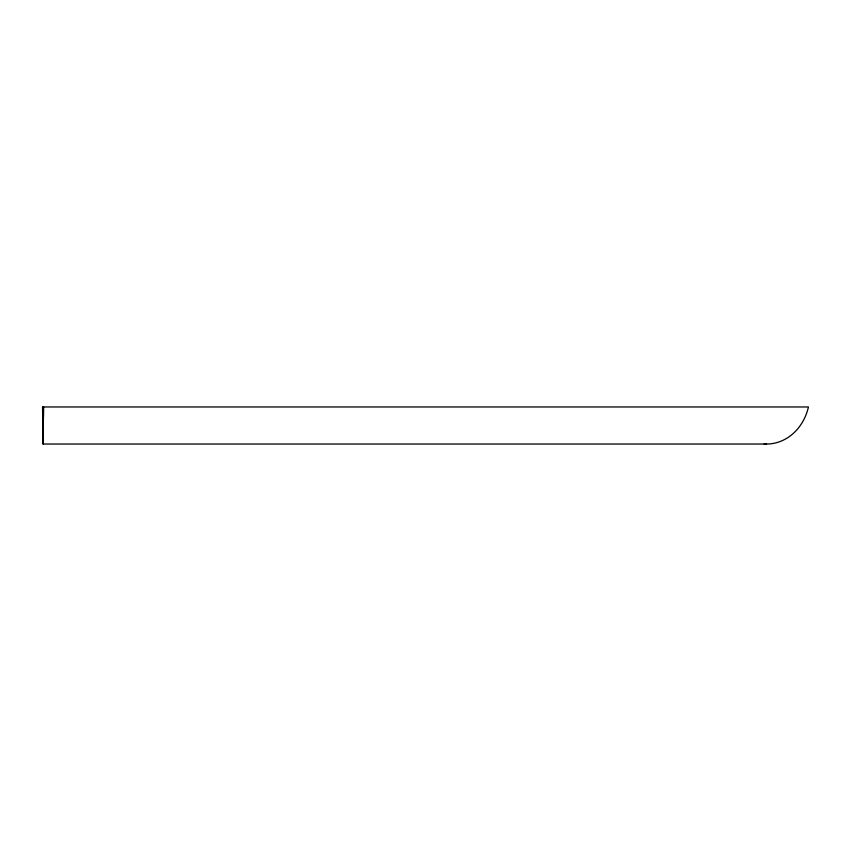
<?xml version="1.0" encoding="UTF-8"?>
<svg xmlns="http://www.w3.org/2000/svg" width="851" height="851" viewBox="0 0 851 851"><rect width="100%" height="100%" fill="white"/><g stroke="black" fill="none" stroke-linecap="round" stroke-linejoin="round"><path stroke-width="1.28" d="M43.561 406.969L43.05 444.031L766.538 444.031M43.05 444.031L42.55 406.969L808.45 406.969A49.762 43.348 -90 0 1 764.166 443.956M43.454 406.969L43.454 416.724L42.656 416.724L42.656 406.969"/></g></svg>
